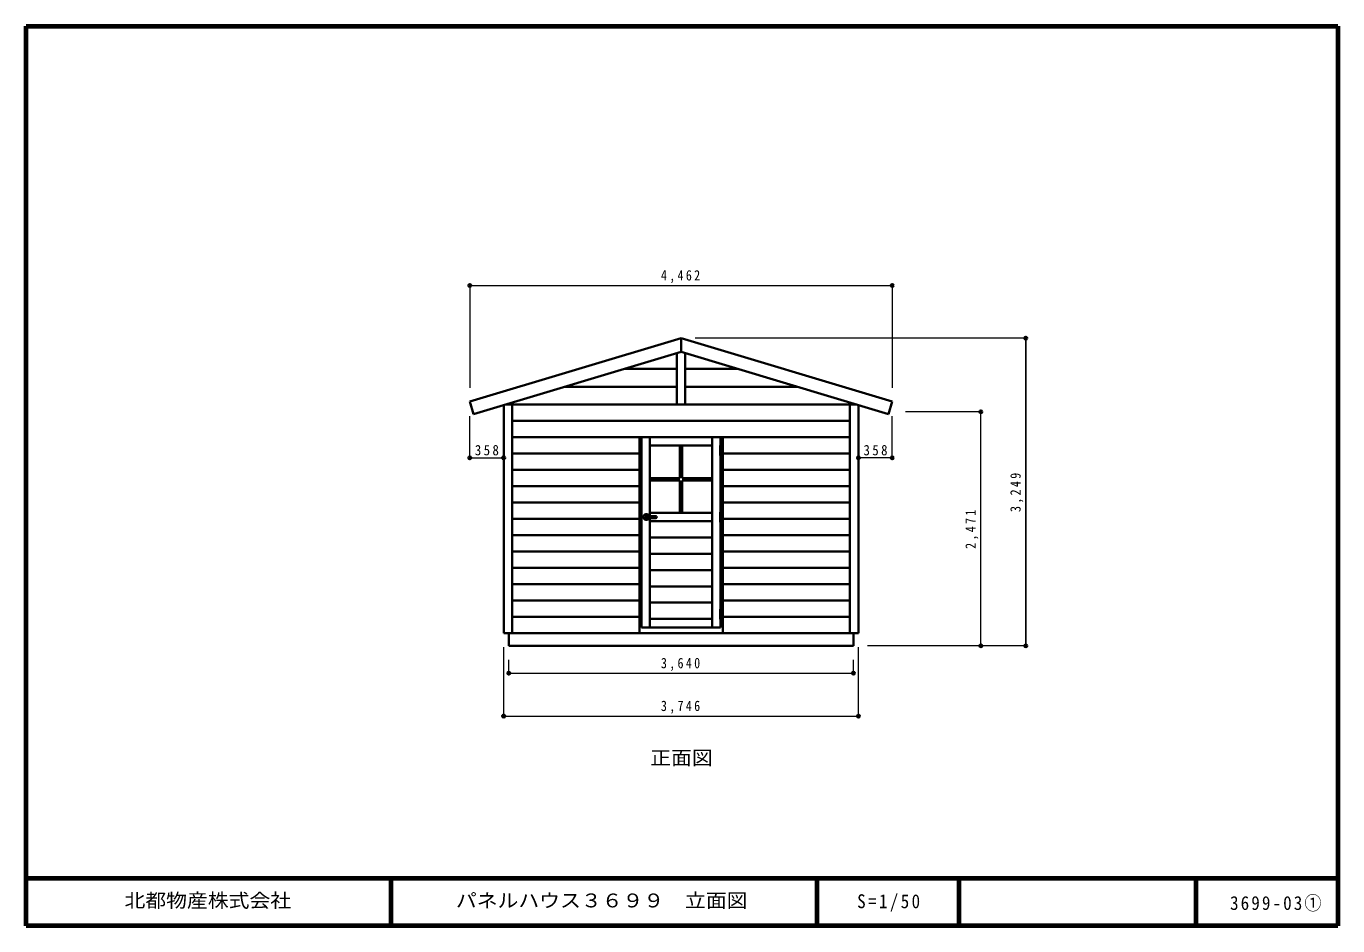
# Model space of a CAD drawing. Units: millimetres at full size, sheet at 1:50. Extents: x -22395 to 6925, y -26590 to 4750.
# Drawn here: x -6925 to 6925, y -15670 to -6170 of the extents above; entities that cross this region are included whole.
import ezdxf
from ezdxf.enums import TextEntityAlignment as Align

# ---------------------------------------------------------------- set-up
doc = ezdxf.new("R2010")
doc.units = ezdxf.units.MM
doc.header["$LTSCALE"] = 50
doc.header["$PDMODE"] = 32
doc.header["$PDSIZE"] = 30
for name, color, linetype, lineweight in [('0-0', 7, 'Continuous', 35), ('1-2', 4, 'Continuous', 9), ('F-0', 6, 'Continuous', 70)]:
    doc.layers.add(name, color=color, linetype=linetype, lineweight=lineweight)
doc.styles.add('ＭＳ ゴシック', font='')
doc.styles.get('ＭＳ ゴシック').set_extended_font_data('MS Gothic')

msp = doc.modelspace()

# ---------------------------------------------------------------- linework, layer by layer
at = {"layer": '0-0', "color": 4, "lineweight": 9}
for p, q in [((-2241.21, -8908.57), (-2241.21, -9988.57)), ((2220.79, -8908.57), (2220.79, -9988.57)), ((3629.79, -9463.57), (139.79, -9463.57)), ((3156.17, -10241.95), (2359.78, -10241.95)), ((-2241.21, -10728.57), (-2241.21, -10288.57)), ((2220.79, -10728.57), (2220.79, -10288.57)), ((-1883.21, -13455.4), (-1883.21, -12728.57)), ((1862.79, -13455.4), (1862.79, -12728.57)), ((3174.79, -12712.57), (1959.79, -12712.57)), ((3629.79, -12712.57), (1959.79, -12712.57)), ((-1830.21, -13003.57), (-1830.21, -12862.57)), ((1809.79, -13003.57), (1809.79, -12862.57))]:
    msp.add_line(p, q, dxfattribs=at)
at = {"layer": '0-0'}
for p, q in [((-2241.09, -10132.54), (-10.21, -9463.57)), ((-10.21, -9463.57), (-10.21, -9609.73)), ((-10.21, -9463.57), (2220.68, -10132.54)), ((-2200.86, -10266.63), (-10.21, -9609.73)), ((-54.71, -9623.07), (-54.71, -10165.57)), ((-10.21, -9609.73), (2180.45, -10266.63)), ((34.29, -9623.07), (34.29, -10165.57)), ((-609.94, -9789.57), (-54.71, -9789.57)), ((34.29, -9789.57), (589.53, -9789.57)), ((-1236.89, -9977.57), (-54.71, -9977.57)), ((34.29, -9977.57), (1216.47, -9977.57)), ((-2241.09, -10132.53), (-2200.86, -10266.63)), ((-1883.21, -12578.57), (-1883.21, -10171.38)), ((-1863.83, -10165.57), (1843.42, -10165.57)), ((-1794.21, -12578.57), (-1794.21, -10165.57)), ((1773.79, -12578.57), (1773.79, -10165.57)), ((1862.79, -12578.57), (1862.79, -10171.38)), ((2220.68, -10132.53), (2180.45, -10266.63)), ((-1794.21, -10337.92), (1773.79, -10337.92)), ((-1794.21, -10510.28), (1773.79, -10510.28)), ((-450.21, -12578.57), (-450.21, -10510.28)), ((-427.21, -12518.57), (-427.21, -10510.28)), ((-338.21, -11343.78), (-338.21, -10510.28)), ((317.79, -12518.57), (317.79, -10510.28)), ((406.79, -12518.57), (406.79, -10510.28)), ((429.79, -12578.57), (429.79, -10510.28)), ((-338.21, -10599.28), (317.79, -10599.28)), ((-22.21, -10599.28), (-22.21, -10942.28)), ((1.79, -10599.28), (1.79, -10942.28)), ((-1794.21, -10682.64), (-450.21, -10682.64)), ((429.79, -10682.64), (1773.79, -10682.64)), ((-1794.21, -10855), (-450.21, -10855)), ((429.79, -10855), (1773.79, -10855)), ((-1794.21, -11027.35), (-450.21, -11027.35)), ((-338.21, -10942.28), (-22.21, -10942.28)), ((-338.21, -10966.28), (-22.21, -10966.28)), ((-22.21, -10966.28), (-22.21, -11309.28)), ((1.79, -10942.28), (317.79, -10942.28)), ((1.79, -10966.28), (317.79, -10966.28)), ((1.79, -10966.28), (1.79, -11309.28)), ((429.79, -11027.35), (1773.79, -11027.35)), ((-1794.21, -11199.71), (-450.21, -11199.71)), ((429.79, -11199.71), (1773.79, -11199.71)), ((-384.71, -11351.28), (-384.71, -11356.28)), ((-369.71, -11351.28), (-384.71, -11351.28)), ((-384.71, -11356.28), (-369.71, -11356.28)), ((-377.21, -11343.78), (-277.4, -11343.78)), ((-369.71, -11356.28), (-369.71, -11351.28)), ((317.79, -11309.28), (-338.21, -11309.28)), ((-1794.21, -11372.07), (-450.21, -11372.07)), ((-377.21, -11363.78), (-277.4, -11363.78)), ((-338.21, -12518.57), (-338.21, -11363.78)), ((317.79, -11398.28), (-338.21, -11398.28)), ((429.79, -11372.07), (1773.79, -11372.07)), ((-1794.21, -11544.42), (-450.21, -11544.42)), ((317.79, -11570.16), (-338.21, -11570.16)), ((429.79, -11544.42), (1773.79, -11544.42)), ((-1794.21, -11716.78), (-450.21, -11716.78)), ((317.79, -11742.04), (-338.21, -11742.04)), ((429.79, -11716.78), (1773.79, -11716.78)), ((-1794.21, -11889.14), (-450.21, -11889.14)), ((429.79, -11889.14), (1773.79, -11889.14)), ((317.79, -11913.92), (-338.21, -11913.92)), ((-1794.21, -12061.5), (-450.21, -12061.5)), ((317.79, -12085.8), (-338.21, -12085.8)), ((429.79, -12061.5), (1773.79, -12061.5)), ((-1794.21, -12233.85), (-450.21, -12233.85)), ((317.79, -12257.69), (-338.21, -12257.69)), ((429.79, -12233.85), (1773.79, -12233.85)), ((-1794.21, -12406.21), (-450.21, -12406.21)), ((-338.21, -12429.57), (317.79, -12429.57)), ((429.79, -12406.21), (1773.79, -12406.21)), ((1862.79, -12578.57), (-1883.21, -12578.57)), ((-1839.21, -12578.57), (-1830.21, -12578.57)), ((-1830.21, -12578.57), (-1830.21, -12712.57)), ((-427.21, -12518.57), (406.79, -12518.57)), ((1809.79, -12578.57), (1809.79, -12712.57)), ((1818.79, -12578.57), (1809.79, -12578.57)), ((-1830.21, -12712.57), (1809.79, -12712.57))]:
    msp.add_line(p, q, dxfattribs=at)
for points in [[(406.79, -10599.28), (401.79, -10599.28), (401.79, -10701.28), (406.79, -10701.28)], [(406.79, -11404.78), (401.79, -11404.78), (401.79, -11302.78), (406.79, -11302.78)], [(406.79, -12429.57), (401.79, -12429.57), (401.79, -12327.57), (406.79, -12327.57)]]:
    msp.add_lwpolyline(points, close=True, dxfattribs=at)
for centre, radius, start, end in [((-377.21, -11353.78), 30, 19.47122, 340.52878), ((-377.21, -11353.78), 10, 90, 270), ((-277.4, -11353.78), 10, 270, 90)]:
    msp.add_arc(centre, radius, start, end, dxfattribs=at)
for p in [(-2241.21, -8908.57), (2220.79, -8908.57), (3629.79, -9463.57), (3156.17, -10241.95), (-2241.21, -10728.57), (-1883.21, -10728.57), (1862.79, -10728.57), (2220.79, -10728.57), (3156.17, -12712.57), (3629.79, -12712.57), (-1830.21, -13003.57), (1809.79, -13003.57), (-1883.21, -13455.4), (1862.79, -13455.4)]:
    msp.add_point(p, dxfattribs=at)
at = {"layer": '1-2'}
for p, q in [((-2241.21, -8908.57), (2220.79, -8908.57)), ((3629.79, -12712.57), (3629.79, -9463.57)), ((3629.79, -9463.57), (3629.79, -12712.57)), ((3156.17, -12712.57), (3156.17, -10241.95)), ((-2241.21, -10728.57), (-1883.21, -10728.57)), ((2220.79, -10728.57), (1862.79, -10728.57)), ((-1830.21, -13003.57), (1809.79, -13003.57)), ((-1883.21, -13455.4), (1862.79, -13455.4))]:
    msp.add_line(p, q, dxfattribs=at)
at = {"layer": 'F-0'}
for p, q in [((-6925, -6170), (6925, -6170)), ((-6925, -15670), (-6925, -6170)), ((6925, -6170), (6925, -15670)), ((6925, -15170), (-6925, -15170)), ((-3075, -15170), (-3075, -15670)), ((1425, -15170), (1425, -15670)), ((2925, -15170), (2925, -15670)), ((5425, -15170), (5425, -15670)), ((6925, -15670), (-6925, -15670))]:
    msp.add_line(p, q, dxfattribs=at)

# ---------------------------------------------------------------- texts
at = {"layer": '0-0', "style": 'ＭＳ ゴシック', "width": 1.1}
msp.add_text('正面図', height=146.6, dxfattribs=at).set_placement((-335.21, -14013.57), align=Align.BOTTOM_LEFT)
at = {"layer": '0-0', "char_height": 110, "attachment_point": 7, "style": 'ＭＳ ゴシック'}
for s, insert in [('\\T1.38;\\W0.85;4,462', (-222.71, -8883.57)), ('\\T1.38;\\W0.9;358', (-2187.21, -10703.57)), ('\\T1.38;\\W0.9;358', (1916.79, -10703.57)), ('\\T1.38;\\W0.85;3,640', (-222.71, -12978.57)), ('\\T1.38;\\W0.85;3,746', (-222.71, -13430.4))]:
    msp.add_mtext(s, dxfattribs=dict(at, insert=insert))
at = {"layer": '0-0', "char_height": 110, "attachment_point": 7, "rotation": 90, "style": 'ＭＳ ゴシック'}
for s, insert in [('\\T1.38;\\W0.85;3,249', (3604.79, -11300.57)), ('\\T1.38;\\W0.85;3,249', (3604.79, -11300.57)), ('\\T1.38;\\W0.85;2,471', (3131.17, -11689.76))]:
    msp.add_mtext(s, dxfattribs=dict(at, insert=insert))
at = {"layer": 'F-0', "color": 7, "style": 'ＭＳ ゴシック', "width": 1.1}
for s, p in [('北都物産株式会社', (-5887.5, -15520)), ('パネルハウス３６９９\u3000立面図', (-2387.5, -15520))]:
    msp.add_text(s, height=146.6, dxfattribs=at).set_placement(p, align=Align.BOTTOM_LEFT)
at = {"layer": 'F-0', "color": 7, "char_height": 146.6, "attachment_point": 7, "style": 'ＭＳ ゴシック'}
for s, insert in [('\\T1.28;\\W0.9;S=1/50', (1850, -15520)), ('\\T1.25;\\W0.9;3699-03①', (5787.5, -15520))]:
    msp.add_mtext(s, dxfattribs=dict(at, insert=insert))

doc.saveas('drawing.dxf')
